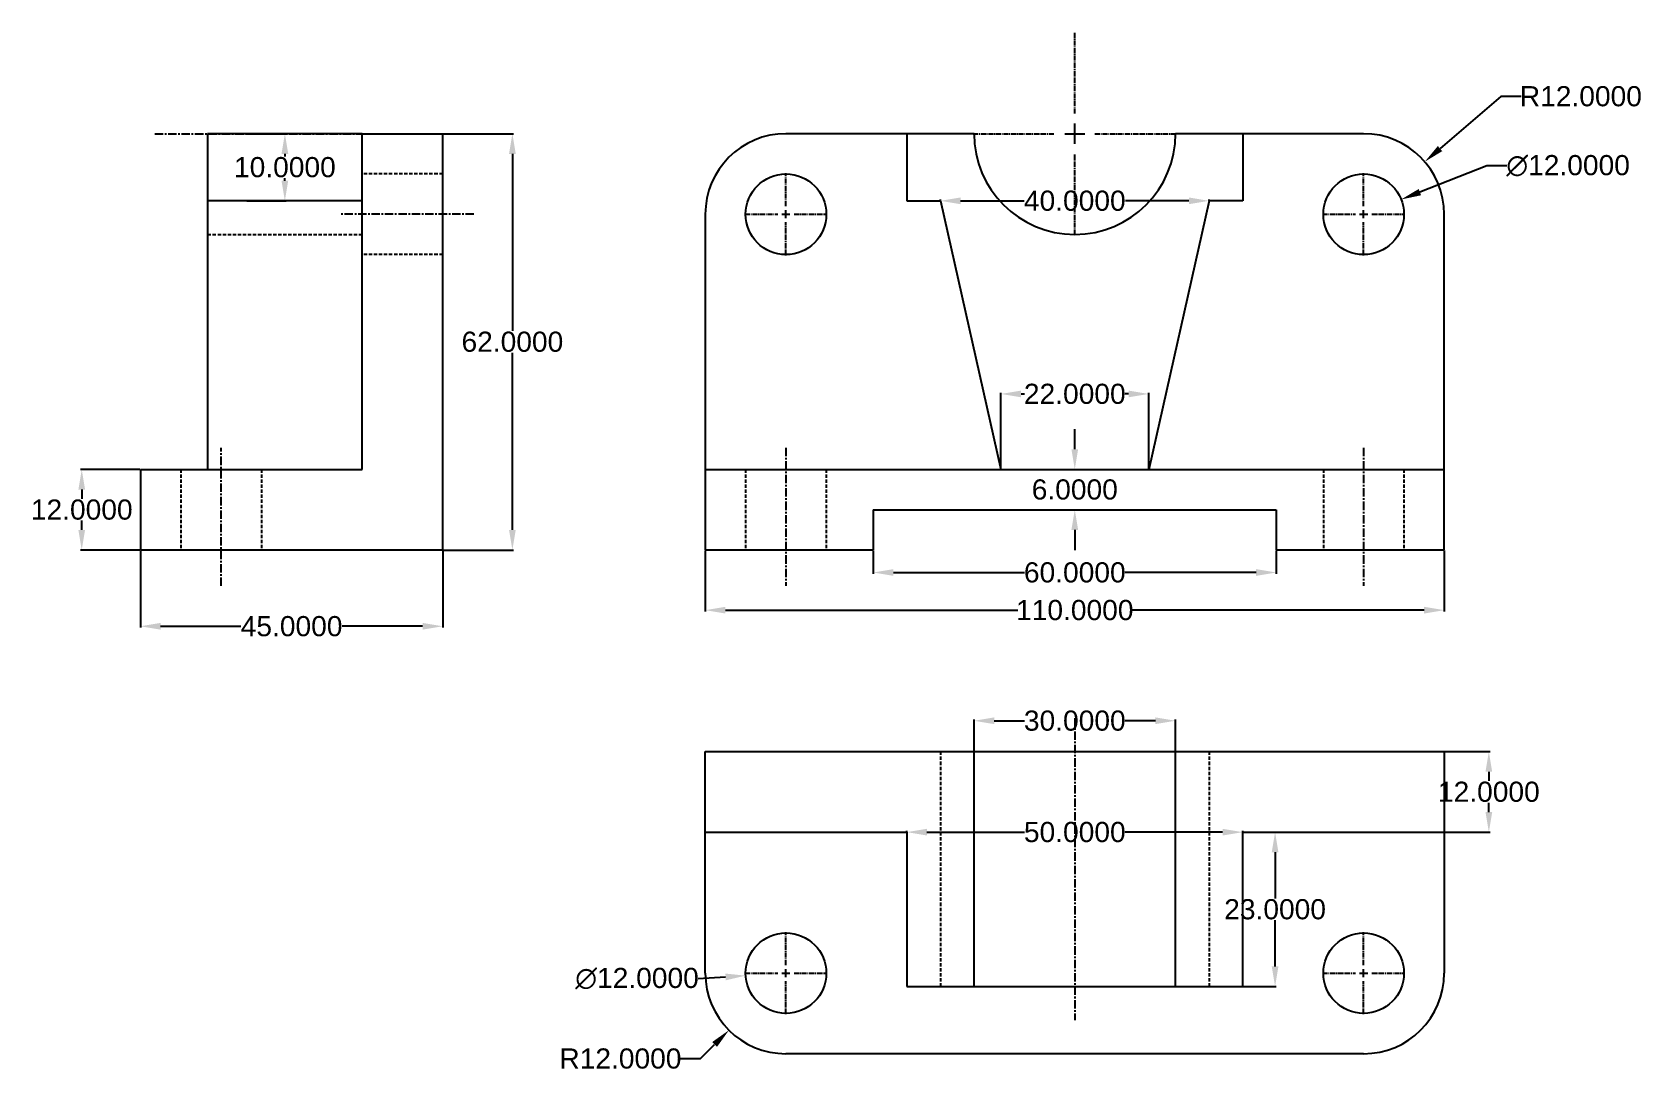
# Model space of a CAD drawing. Header units: inches. Extents: x -90 to 149, y -73 to 82.
import ezdxf

# ---------------------------------------------------------------- set-up
doc = ezdxf.new("R2010")
doc.units = ezdxf.units.IN
doc.header["$MEASUREMENT"] = 0
for name, pattern in [('CENTER', [2, 1.25, -0.25, 0.25, -0.25]), ('CENTER2', [1.125, 0.75, -0.125, 0.125, -0.125]), ('HIDDENX2', [0.75, 0.5, -0.25])]:
    doc.linetypes.add(name, pattern=pattern)
doc.layers.add('Layer1', color=130, linetype='HIDDENX2')
doc.layers.add('Layer2', color=20, linetype='CENTER')
doc.styles.get("Standard").update_dxf_attribs({"font": 'arial.ttf'})
doc.dimstyles.get("Standard").update_dxf_attribs({"dimtxt": 3, "dimasz": 3, "dimexe": 0.18, "dimexo": 0.0625, "dimgap": 0.09, "dimtad": 0, "dimtih": 1, "dimtoh": 1, "dimdec": 4, "dimzin": 0, "dimdsep": 46, "dimtxsty": 'Standard', "dimcen": 0.09, "dimclrd": 3, "dimclrt": 2, "dimadec": 0, "dimazin": 0, "dimtfac": 1, "dimtdec": 4, "dimtofl": 0, "dimtmove": 0, "dimatfit": 3, "dimfxl": 1, "dimtolj": 1, "dimtzin": 0, "dimarcsym": 0})

# ---------------------------------------------------------------- blocks, each defined once
blk = doc.blocks.new('*U1')
at = {"layer": 'Layer2', "color": 0, "linetype": 'CENTER2', "transparency": 16777216}
for p, q in [((0, 1.2), (0, 6.12)), ((-6.12, 0), (-1.2, 0)), ((1.2, 0), (6.12, 0)), ((0, -6.12), (0, -1.2))]:
    blk.add_line(p, q, dxfattribs=at)
at = {"layer": 'Layer2', "color": 0, "linetype": 'Continuous', "transparency": 16777216}
for p, q in [((-0.6, 0), (0.6, 0)), ((0, -0.6), (0, 0.6))]:
    blk.add_line(p, q, dxfattribs=at)
blk = doc.blocks.new('*U2')
at = {"layer": 'Layer2', "color": 0, "linetype": 'CENTER2', "transparency": 16777216}
for p, q in [((0, 1.2), (0, 6.12)), ((-6.12, 0), (-1.2, 0)), ((1.2, 0), (6.12, 0)), ((0, -6.12), (0, -1.2))]:
    blk.add_line(p, q, dxfattribs=at)
at = {"layer": 'Layer2', "color": 0, "linetype": 'Continuous', "transparency": 16777216}
for p, q in [((-0.6, 0), (0.6, 0)), ((0, -0.6), (0, 0.6))]:
    blk.add_line(p, q, dxfattribs=at)
blk = doc.blocks.new('*U3')
at = {"layer": 'Layer2', "color": 0, "linetype": 'CENTER2', "transparency": 16777216}
for p, q in [((0, 3), (0, 15.12)), ((-15.12, 0), (-3, 0)), ((3, 0), (15.12, 0)), ((0, -15.12), (0, -3))]:
    blk.add_line(p, q, dxfattribs=at)
at = {"layer": 'Layer2', "color": 0, "linetype": 'Continuous', "transparency": 16777216}
for p, q in [((-1.5, 0), (1.5, 0)), ((0, -1.5), (0, 1.5))]:
    blk.add_line(p, q, dxfattribs=at)
blk = doc.blocks.new('*U4')
at = {"layer": 'Layer2', "color": 0, "linetype": 'CENTER2', "transparency": 16777216}
for p, q in [((0, 1.2), (0, 6.12)), ((-6.12, 0), (-1.2, 0)), ((1.2, 0), (6.12, 0)), ((0, -6.12), (0, -1.2))]:
    blk.add_line(p, q, dxfattribs=at)
at = {"layer": 'Layer2', "color": 0, "linetype": 'Continuous', "transparency": 16777216}
for p, q in [((-0.6, 0), (0.6, 0)), ((0, -0.6), (0, 0.6))]:
    blk.add_line(p, q, dxfattribs=at)
blk = doc.blocks.new('*U5')
at = {"layer": 'Layer2', "color": 0, "linetype": 'CENTER2', "transparency": 16777216}
for p, q in [((0, 1.2), (0, 6.12)), ((-6.12, 0), (-1.2, 0)), ((1.2, 0), (6.12, 0)), ((0, -6.12), (0, -1.2))]:
    blk.add_line(p, q, dxfattribs=at)
at = {"layer": 'Layer2', "color": 0, "linetype": 'Continuous', "transparency": 16777216}
for p, q in [((-0.6, 0), (0.6, 0)), ((0, -0.6), (0, 0.6))]:
    blk.add_line(p, q, dxfattribs=at)
blk = doc.blocks.new('*D6')
at = {"color": 3, "lineweight": -2, "transparency": 16777216}
for p, q in [((128.35, 72.73), (119.3, 64.95)), ((131.35, 72.73), (128.35, 72.73))]:
    blk.add_line(p, q, dxfattribs=at)
at = {"color": 0, "lineweight": -2, "transparency": 16777216}
for p, q in [((107.83, 55.17), (108.01, 55.17)), ((107.92, 55.08), (107.92, 55.26))]:
    blk.add_line(p, q, dxfattribs=at)
at = {"color": 3, "transparency": 16777216}
blk.add_solid([(118.97, 65.33), (119.62, 64.57), (117.02, 62.99)], dxfattribs=at)
at = {"layer": 'Defpoints', "color": 0, "transparency": 16777216}
for p in [(117.02, 62.99), (107.92, 55.17)]:
    blk.add_point(p, dxfattribs=at)
at = {"color": 2, "transparency": 16777216, "insert": (140.26, 72.73), "char_height": 3, "attachment_point": 5}
blk.add_mtext('\\A1;R12.0000', dxfattribs=at)
blk = doc.blocks.new('*D7')
at = {"color": 3, "lineweight": -2, "transparency": 16777216}
for p, q in [((126.25, 62.39), (116.3, 58.47)), ((129.25, 62.39), (126.25, 62.39))]:
    blk.add_line(p, q, dxfattribs=at)
at = {"color": 0, "lineweight": -2, "transparency": 16777216}
for p, q in [((107.83, 55.17), (108.01, 55.17)), ((107.92, 55.08), (107.92, 55.26))]:
    blk.add_line(p, q, dxfattribs=at)
at = {"color": 3, "transparency": 16777216}
blk.add_solid([(116.11, 58.93), (116.48, 58), (113.5, 57.37)], dxfattribs=at)
at = {"layer": 'Defpoints', "color": 0, "transparency": 16777216}
for p in [(113.5, 57.37), (102.34, 52.97)]:
    blk.add_point(p, dxfattribs=at)
at = {"color": 2, "transparency": 16777216, "insert": (138.36, 62.39), "char_height": 3, "attachment_point": 5}
blk.add_mtext('\\A1;∅12.0000', dxfattribs=at)
blk = doc.blocks.new('*D10')
at = {"color": 0, "lineweight": -2, "transparency": 16777216}
for p, q in [((44.92, 57.23), (44.92, 57.35)), ((84.92, 57.23), (84.92, 57.35))]:
    blk.add_line(p, q, dxfattribs=at)
at = {"color": 3, "lineweight": -2, "transparency": 16777216}
for p, q in [((47.92, 57.17), (57.38, 57.17)), ((81.92, 57.17), (72.46, 57.17))]:
    blk.add_line(p, q, dxfattribs=at)
at = {"color": 3, "transparency": 16777216}
for points in [[(47.92, 57.67), (47.92, 56.67), (44.92, 57.17)], [(81.92, 57.67), (81.92, 56.67), (84.92, 57.17)]]:
    blk.add_solid(points, dxfattribs=at)
at = {"layer": 'Defpoints', "color": 0, "transparency": 16777216}
for p in [(44.92, 57.17), (84.92, 57.17), (84.92, 57.17)]:
    blk.add_point(p, dxfattribs=at)
at = {"color": 2, "transparency": 16777216, "insert": (64.92, 57.17), "char_height": 3, "attachment_point": 5}
blk.add_mtext('\\A1;40.0000', dxfattribs=at)
blk = doc.blocks.new('*D11')
at = {"color": 0, "lineweight": -2, "transparency": 16777216}
for p, q in [((53.92, 17.23), (53.92, 28.59)), ((75.92, 17.23), (75.92, 28.59))]:
    blk.add_line(p, q, dxfattribs=at)
at = {"color": 3, "lineweight": -2, "transparency": 16777216}
for p, q in [((56.92, 28.41), (57.42, 28.41)), ((72.92, 28.41), (72.42, 28.41))]:
    blk.add_line(p, q, dxfattribs=at)
at = {"color": 3, "transparency": 16777216}
for points in [[(56.92, 28.91), (56.92, 27.91), (53.92, 28.41)], [(72.92, 28.91), (72.92, 27.91), (75.92, 28.41)]]:
    blk.add_solid(points, dxfattribs=at)
at = {"layer": 'Defpoints', "color": 0, "transparency": 16777216}
for p in [(75.92, 28.41), (53.92, 17.17), (75.92, 17.17)]:
    blk.add_point(p, dxfattribs=at)
at = {"color": 2, "transparency": 16777216, "insert": (64.92, 28.41), "char_height": 3, "attachment_point": 5}
blk.add_mtext('\\A1;22.0000', dxfattribs=at)
blk = doc.blocks.new('*D12')
at = {"color": 0, "lineweight": -2, "transparency": 16777216}
for p, q in [((-74.24, 17.17), (-83.09, 17.17)), ((-74.24, 5.17), (-83.09, 5.17))]:
    blk.add_line(p, q, dxfattribs=at)
at = {"color": 3, "lineweight": -2, "transparency": 16777216}
for p, q in [((-82.91, 14.17), (-82.91, 12.79)), ((-82.91, 8.17), (-82.91, 9.55))]:
    blk.add_line(p, q, dxfattribs=at)
at = {"color": 3, "transparency": 16777216}
for points in [[(-83.41, 14.17), (-82.41, 14.17), (-82.91, 17.17)], [(-83.41, 8.17), (-82.41, 8.17), (-82.91, 5.17)]]:
    blk.add_solid(points, dxfattribs=at)
at = {"layer": 'Defpoints', "color": 0, "transparency": 16777216}
for p in [(-74.17, 17.17), (-82.91, 5.17), (-74.17, 5.17)]:
    blk.add_point(p, dxfattribs=at)
at = {"color": 2, "transparency": 16777216, "insert": (-82.91, 11.17), "char_height": 3, "attachment_point": 5}
blk.add_mtext('\\A1;12.0000', dxfattribs=at)
blk = doc.blocks.new('*D13')
at = {"color": 0, "lineweight": -2, "transparency": 16777216}
for p, q in [((-29.11, 67.17), (-18.62, 67.17)), ((-29.11, 5.17), (-18.62, 5.17))]:
    blk.add_line(p, q, dxfattribs=at)
at = {"color": 3, "lineweight": -2, "transparency": 16777216}
for p, q in [((-18.8, 64.17), (-18.8, 37.79)), ((-18.8, 8.17), (-18.8, 34.55))]:
    blk.add_line(p, q, dxfattribs=at)
at = {"color": 3, "transparency": 16777216}
for points in [[(-19.3, 64.17), (-18.3, 64.17), (-18.8, 67.17)], [(-19.3, 8.17), (-18.3, 8.17), (-18.8, 5.17)]]:
    blk.add_solid(points, dxfattribs=at)
at = {"layer": 'Defpoints', "color": 0, "transparency": 16777216}
for p in [(-29.17, 67.17), (-29.17, 5.17), (-18.8, 5.17)]:
    blk.add_point(p, dxfattribs=at)
at = {"color": 2, "transparency": 16777216, "insert": (-18.8, 36.17), "char_height": 3, "attachment_point": 5}
blk.add_mtext('\\A1;62.0000', dxfattribs=at)
blk = doc.blocks.new('*D14')
at = {"color": 3, "lineweight": -2, "transparency": 16777216}
for p, q in [((64.92, 20.17), (64.92, 23.17)), ((64.92, 8.17), (64.92, 5.17))]:
    blk.add_line(p, q, dxfattribs=at)
at = {"color": 0, "lineweight": -2, "transparency": 16777216}
for p, q in [((34.98, 17.17), (65.1, 17.17)), ((34.98, 11.17), (65.1, 11.17))]:
    blk.add_line(p, q, dxfattribs=at)
at = {"color": 3, "transparency": 16777216}
for points in [[(64.42, 20.17), (65.42, 20.17), (64.92, 17.17)], [(64.42, 8.17), (65.42, 8.17), (64.92, 11.17)]]:
    blk.add_solid(points, dxfattribs=at)
at = {"layer": 'Defpoints', "color": 0, "transparency": 16777216}
for p in [(34.92, 17.17), (64.92, 17.17), (34.92, 11.17)]:
    blk.add_point(p, dxfattribs=at)
at = {"color": 2, "transparency": 16777216, "insert": (64.92, 14.17), "char_height": 3, "attachment_point": 5}
blk.add_mtext('\\A1;6.0000', dxfattribs=at)
blk = doc.blocks.new('*D17')
at = {"color": 0, "lineweight": -2, "transparency": 16777216}
for p, q in [((34.92, 5.11), (34.92, 1.64)), ((94.92, 5.11), (94.92, 1.64))]:
    blk.add_line(p, q, dxfattribs=at)
at = {"color": 3, "lineweight": -2, "transparency": 16777216}
for p, q in [((37.92, 1.82), (57.44, 1.82)), ((91.92, 1.82), (72.41, 1.82))]:
    blk.add_line(p, q, dxfattribs=at)
at = {"color": 3, "transparency": 16777216}
for points in [[(37.92, 2.32), (37.92, 1.32), (34.92, 1.82)], [(91.92, 2.32), (91.92, 1.32), (94.92, 1.82)]]:
    blk.add_solid(points, dxfattribs=at)
at = {"layer": 'Defpoints', "color": 0, "transparency": 16777216}
for p in [(34.92, 5.17), (94.92, 5.17), (94.92, 1.82)]:
    blk.add_point(p, dxfattribs=at)
at = {"color": 2, "transparency": 16777216, "insert": (64.92, 1.82), "char_height": 3, "attachment_point": 5}
blk.add_mtext('\\A1;60.0000', dxfattribs=at)
blk = doc.blocks.new('*D18')
at = {"color": 0, "lineweight": -2, "transparency": 16777216}
for p, q in [((9.92, 5.11), (9.92, -3.97)), ((119.92, 5.11), (119.92, -3.97))]:
    blk.add_line(p, q, dxfattribs=at)
at = {"color": 3, "lineweight": -2, "transparency": 16777216}
for p, q in [((12.92, -3.79), (56.42, -3.79)), ((116.92, -3.79), (73.42, -3.79))]:
    blk.add_line(p, q, dxfattribs=at)
at = {"color": 3, "transparency": 16777216}
for points in [[(12.92, -3.29), (12.92, -4.29), (9.92, -3.79)], [(116.92, -3.29), (116.92, -4.29), (119.92, -3.79)]]:
    blk.add_solid(points, dxfattribs=at)
at = {"layer": 'Defpoints', "color": 0, "transparency": 16777216}
for p in [(9.92, 5.17), (119.92, 5.17), (119.92, -3.79)]:
    blk.add_point(p, dxfattribs=at)
at = {"color": 2, "transparency": 16777216, "insert": (64.92, -3.79), "char_height": 3, "attachment_point": 5}
blk.add_mtext('\\A1;110.0000', dxfattribs=at)
blk = doc.blocks.new('*D19')
at = {"color": 0, "lineweight": -2, "transparency": 16777216}
for p, q in [((-74.17, 5.11), (-74.17, -6.37)), ((-29.17, 5.11), (-29.17, -6.37))]:
    blk.add_line(p, q, dxfattribs=at)
at = {"color": 3, "lineweight": -2, "transparency": 16777216}
for p, q in [((-71.17, -6.19), (-59.21, -6.19)), ((-32.17, -6.19), (-44.14, -6.19))]:
    blk.add_line(p, q, dxfattribs=at)
at = {"color": 3, "transparency": 16777216}
for points in [[(-71.17, -5.69), (-71.17, -6.69), (-74.17, -6.19)], [(-32.17, -5.69), (-32.17, -6.69), (-29.17, -6.19)]]:
    blk.add_solid(points, dxfattribs=at)
at = {"layer": 'Defpoints', "color": 0, "transparency": 16777216}
for p in [(-74.17, 5.17), (-29.17, 5.17), (-29.17, -6.19)]:
    blk.add_point(p, dxfattribs=at)
at = {"color": 2, "transparency": 16777216, "insert": (-51.67, -6.19), "char_height": 3, "attachment_point": 5}
blk.add_mtext('\\A1;45.0000', dxfattribs=at)
blk = doc.blocks.new('*D20')
at = {"color": 0, "lineweight": -2, "transparency": 16777216}
for p, q in [((-58.32, 67.17), (-52.49, 67.17)), ((-58.32, 57.17), (-52.49, 57.17))]:
    blk.add_line(p, q, dxfattribs=at)
at = {"color": 3, "lineweight": -2, "transparency": 16777216}
for p, q in [((-52.67, 64.17), (-52.67, 63.79)), ((-52.67, 60.17), (-52.67, 60.55))]:
    blk.add_line(p, q, dxfattribs=at)
at = {"color": 3, "transparency": 16777216}
for points in [[(-53.17, 64.17), (-52.17, 64.17), (-52.67, 67.17)], [(-53.17, 60.17), (-52.17, 60.17), (-52.67, 57.17)]]:
    blk.add_solid(points, dxfattribs=at)
at = {"layer": 'Defpoints', "color": 0, "transparency": 16777216}
for p in [(-58.38, 67.17), (-58.38, 57.17), (-52.67, 57.17)]:
    blk.add_point(p, dxfattribs=at)
at = {"color": 2, "transparency": 16777216, "insert": (-52.67, 62.17), "char_height": 3, "attachment_point": 5}
blk.add_mtext('\\A1;10.0000', dxfattribs=at)
blk = doc.blocks.new('*D21')
at = {"color": 0, "lineweight": -2, "transparency": 16777216}
for p, q in [((119.98, -24.85), (126.74, -24.85)), ((119.98, -36.85), (126.74, -36.85))]:
    blk.add_line(p, q, dxfattribs=at)
at = {"color": 3, "lineweight": -2, "transparency": 16777216}
for p, q in [((126.56, -27.85), (126.56, -29.23)), ((126.56, -33.85), (126.56, -32.47))]:
    blk.add_line(p, q, dxfattribs=at)
at = {"color": 3, "transparency": 16777216}
for points in [[(126.06, -27.85), (127.06, -27.85), (126.56, -24.85)], [(126.06, -33.85), (127.06, -33.85), (126.56, -36.85)]]:
    blk.add_solid(points, dxfattribs=at)
at = {"layer": 'Defpoints', "color": 0, "transparency": 16777216}
for p in [(119.92, -24.85), (119.92, -36.85), (126.56, -36.85)]:
    blk.add_point(p, dxfattribs=at)
at = {"color": 2, "transparency": 16777216, "insert": (126.56, -30.85), "char_height": 3, "attachment_point": 5}
blk.add_mtext('\\A1;12.0000', dxfattribs=at)
blk = doc.blocks.new('*D22')
at = {"color": 3, "lineweight": -2, "transparency": 16777216}
blk.add_line((8.86, -58.66), (12.94, -58.41), dxfattribs=at)
at = {"color": 0, "lineweight": -2, "transparency": 16777216}
for p, q in [((21.83, -57.85), (22.01, -57.85)), ((21.92, -57.94), (21.92, -57.76))]:
    blk.add_line(p, q, dxfattribs=at)
at = {"color": 3, "transparency": 16777216}
blk.add_solid([(12.91, -57.91), (12.97, -58.91), (15.93, -58.22)], dxfattribs=at)
at = {"layer": 'Defpoints', "color": 0, "transparency": 16777216}
for p in [(15.93, -58.22), (27.91, -57.48)]:
    blk.add_point(p, dxfattribs=at)
at = {"color": 2, "transparency": 16777216, "insert": (-0.25, -58.66), "char_height": 3, "attachment_point": 5}
blk.add_mtext('\\A1;∅12.0000', dxfattribs=at)
blk = doc.blocks.new('*D23')
at = {"color": 0, "lineweight": -2, "transparency": 16777216}
for p, q in [((21.83, -57.85), (22.01, -57.85)), ((21.92, -57.94), (21.92, -57.76))]:
    blk.add_line(p, q, dxfattribs=at)
at = {"color": 3, "lineweight": -2, "transparency": 16777216}
for p, q in [((9.19, -70.58), (11.31, -68.46)), ((6.19, -70.58), (9.19, -70.58))]:
    blk.add_line(p, q, dxfattribs=at)
at = {"color": 3, "transparency": 16777216}
blk.add_solid([(10.96, -68.1), (11.67, -68.81), (13.44, -66.34)], dxfattribs=at)
at = {"layer": 'Defpoints', "color": 0, "transparency": 16777216}
for p in [(21.92, -57.85), (13.44, -66.34)]:
    blk.add_point(p, dxfattribs=at)
at = {"color": 2, "transparency": 16777216, "insert": (-2.72, -70.58), "char_height": 3, "attachment_point": 5}
blk.add_mtext('\\A1;R12.0000', dxfattribs=at)
blk = doc.blocks.new('*D24')
at = {"color": 0, "lineweight": -2, "transparency": 16777216}
for p, q in [((49.92, -24.79), (49.92, -20.08)), ((79.92, -24.79), (79.92, -20.08))]:
    blk.add_line(p, q, dxfattribs=at)
at = {"color": 3, "lineweight": -2, "transparency": 16777216}
for p, q in [((52.92, -20.26), (57.44, -20.26)), ((76.92, -20.26), (72.4, -20.26))]:
    blk.add_line(p, q, dxfattribs=at)
at = {"color": 3, "transparency": 16777216}
for points in [[(52.92, -19.76), (52.92, -20.76), (49.92, -20.26)], [(76.92, -19.76), (76.92, -20.76), (79.92, -20.26)]]:
    blk.add_solid(points, dxfattribs=at)
at = {"layer": 'Defpoints', "color": 0, "transparency": 16777216}
for p in [(79.92, -20.26), (49.92, -24.85), (79.92, -24.85)]:
    blk.add_point(p, dxfattribs=at)
at = {"color": 2, "transparency": 16777216, "insert": (64.92, -20.26), "char_height": 3, "attachment_point": 5}
blk.add_mtext('\\A1;30.0000', dxfattribs=at)
blk = doc.blocks.new('*D25')
at = {"color": 0, "lineweight": -2, "transparency": 16777216}
for p, q in [((39.92, -36.79), (39.92, -36.67)), ((89.92, -36.79), (89.92, -36.67))]:
    blk.add_line(p, q, dxfattribs=at)
at = {"color": 3, "lineweight": -2, "transparency": 16777216}
for p, q in [((42.92, -36.85), (57.44, -36.85)), ((86.92, -36.85), (72.4, -36.85))]:
    blk.add_line(p, q, dxfattribs=at)
at = {"color": 3, "transparency": 16777216}
for points in [[(42.92, -36.35), (42.92, -37.35), (39.92, -36.85)], [(86.92, -36.35), (86.92, -37.35), (89.92, -36.85)]]:
    blk.add_solid(points, dxfattribs=at)
at = {"layer": 'Defpoints', "color": 0, "transparency": 16777216}
for p in [(39.92, -36.85), (89.92, -36.85), (89.92, -36.85)]:
    blk.add_point(p, dxfattribs=at)
at = {"color": 2, "transparency": 16777216, "insert": (64.92, -36.85), "char_height": 3, "attachment_point": 5}
blk.add_mtext('\\A1;50.0000', dxfattribs=at)
blk = doc.blocks.new('*D26')
at = {"color": 0, "lineweight": -2, "transparency": 16777216}
for p, q in [((89.98, -36.85), (94.92, -36.85)), ((89.98, -59.85), (94.92, -59.85))]:
    blk.add_line(p, q, dxfattribs=at)
at = {"color": 3, "lineweight": -2, "transparency": 16777216}
for p, q in [((94.74, -39.85), (94.74, -46.73)), ((94.74, -56.85), (94.74, -49.97))]:
    blk.add_line(p, q, dxfattribs=at)
at = {"color": 3, "transparency": 16777216}
for points in [[(94.24, -39.85), (95.24, -39.85), (94.74, -36.85)], [(94.24, -56.85), (95.24, -56.85), (94.74, -59.85)]]:
    blk.add_solid(points, dxfattribs=at)
at = {"layer": 'Defpoints', "color": 0, "transparency": 16777216}
for p in [(89.92, -36.85), (89.92, -59.85), (94.74, -59.85)]:
    blk.add_point(p, dxfattribs=at)
at = {"color": 2, "transparency": 16777216, "insert": (94.74, -48.35), "char_height": 3, "attachment_point": 5}
blk.add_mtext('\\A1;23.0000', dxfattribs=at)

msp = doc.modelspace()

# ---------------------------------------------------------------- linework, layer by layer
for p, q in [((-41.17406, 67.17093), (-64.17406, 67.17093)), ((-64.17406, 67.17093), (-64.17406, 57.17093)), ((-41.17406, 17.17093), (-41.17406, 67.17093)), ((-41.17406, 67.17093), (-29.17406, 67.17093)), ((-29.17406, 5.17093), (-29.17406, 67.17093)), ((49.92124, 67.17093), (21.92124, 67.17093)), ((39.92124, 67.17093), (39.92124, 57.17093)), ((107.92124, 67.17093), (79.92124, 67.17093)), ((89.92124, 67.17093), (89.92124, 57.17093)), ((-41.17406, 57.17093), (-64.17406, 57.17093)), ((-64.17406, 57.17093), (-64.17406, 17.17093)), ((9.92124, 55.17093), (9.92124, 5.17093)), ((39.92124, 57.17093), (44.92124, 57.17093)), ((44.92124, 57.17093), (53.92124, 17.17093)), ((84.92124, 57.17093), (75.92124, 17.17093)), ((89.92124, 57.17093), (84.92124, 57.17093)), ((119.92124, 5.17093), (119.92124, 55.17093)), ((-74.17406, 17.17093), (-74.17406, 5.17093)), ((-74.17406, 17.17093), (-41.17406, 17.17093)), ((9.92124, 17.17093), (119.92124, 17.17093)), ((34.92124, 11.17093), (34.92124, 5.17093)), ((34.92124, 11.17093), (94.92124, 11.17093)), ((94.92124, 11.17093), (94.92124, 5.17093)), ((-74.17406, 5.17093), (-29.17406, 5.17093)), ((9.92124, 5.17093), (34.92124, 5.17093)), ((94.92124, 5.17093), (119.92124, 5.17093)), ((9.92124, -24.8499), (119.92124, -24.8499)), ((9.92124, -57.8499), (9.92124, -24.8499)), ((49.92124, -59.8499), (49.92124, -24.8499)), ((79.92124, -59.8499), (79.92124, -24.8499)), ((119.92124, -24.8499), (119.92124, -57.8499)), ((9.92124, -36.8499), (39.92124, -36.8499)), ((39.92124, -36.8499), (39.92124, -59.8499)), ((89.92124, -59.8499), (89.92124, -36.8499)), ((89.92124, -36.8499), (119.92124, -36.8499)), ((39.92124, -59.8499), (89.92124, -59.8499)), ((107.92124, -69.8499), (21.92124, -69.8499))]:
    msp.add_line(p, q)
for centre in [(21.92124, 55.17093), (107.92124, 55.17093), (21.92124, -57.8499), (107.92124, -57.8499)]:
    msp.add_circle(centre, 6)
for centre, radius, start, end in [((21.92124, 55.17093), 12, 90, 180), ((64.92124, 67.17093), 15, 180, 0), ((107.92124, 55.17093), 12, 0, 90), ((21.92124, -57.8499), 12, 180, 270), ((107.92124, -57.8499), 12, 270, 0)]:
    msp.add_arc(centre, radius, start, end)
at = {"layer": 'Layer1'}
for p, q in [((-29.17406, 61.17093), (-41.17406, 61.17093)), ((-64.17406, 52.17093), (-41.17406, 52.17093)), ((-29.17406, 49.17093), (-41.17406, 49.17093)), ((-68.17406, 17.17093), (-68.17406, 5.17093)), ((-56.17406, 17.17093), (-56.17406, 5.17093)), ((15.92124, 17.17093), (15.92124, 5.17093)), ((27.92124, 17.17093), (27.92124, 5.17093)), ((101.92124, 17.17093), (101.92124, 5.17093)), ((113.92124, 17.17093), (113.92124, 5.17093)), ((44.92124, -24.8499), (44.92124, -59.8499)), ((84.92124, -24.8499), (84.92124, -59.8499))]:
    msp.add_line(p, q, dxfattribs=at)
at = {"layer": 'Layer2'}
for p, q in [((-72.0511, 67.17093), (-35.17406, 67.17093)), ((-24.52934, 55.17093), (-44.52934, 55.17093)), ((-62.17406, -0.17966), (-62.17406, 20.37699)), ((21.92124, 20.37699), (21.92124, -0.17966)), ((107.92124, 20.37699), (107.92124, -0.17966)), ((64.92124, -19.8499), (64.92124, -64.8499))]:
    msp.add_line(p, q, dxfattribs=at)

# ---------------------------------------------------------------- block references
at = {"layer": 'Layer2', "linetype": 'CENTER2'}
for name, p in [('*U3', (64.92124, 67.17093)), ('*U1', (21.92124, 55.17093)), ('*U2', (107.92124, 55.17093)), ('*U4', (21.92124, -57.8499)), ('*U5', (107.92124, -57.8499))]:
    msp.add_blockref(name, p, dxfattribs=at)

# ---------------------------------------------------------------- dimensions: what is measured, and where the dimension line sits
dim = msp.add_radius_dim(center=(107.92124, 55.17093), mpoint=(117.02226, 62.99214), dimstyle='Standard')
dim.commit()
dim.dimension.update_dxf_attribs({"geometry": '*D6', "text_midpoint": (140.26229, 72.72636), "dimtype": 164})
for base, p1, p2, picture, middle in [((-52.67406, 57.17093), (-58.38433, 67.17093), (-58.38433, 57.17093), '*D20', (-52.67406, 62.17093)), ((-18.79649, 5.17093), (-29.17406, 67.17093), (-29.17406, 5.17093), '*D13', (-18.79649, 36.17093)), ((64.92124, 17.17093), (34.92124, 11.17093), (34.92124, 17.17093), '*D14', (64.92124, 14.17093)), ((-82.90636, 5.17093), (-74.17406, 17.17093), (-74.17406, 5.17093), '*D12', (-82.90636, 11.17093)), ((126.56493, -36.8499), (119.92124, -24.8499), (119.92124, -36.8499), '*D21', (126.56493, -30.8499)), ((94.73948, -59.8499), (89.92124, -36.8499), (89.92124, -59.8499), '*D26', (94.73948, -48.3499))]:
    dim = msp.add_linear_dim(base=base, p1=p1, p2=p2, angle=90, dimstyle='Standard')
    dim.commit()
    dim.dimension.update_dxf_attribs({"geometry": picture, "text_midpoint": middle})
for p1, p2, picture, middle in [((102.3387, 52.97199), (113.50377, 57.36987), '*D7', (138.36374, 62.39226)), ((27.90977, -57.47914), (15.9327, -58.22066), '*D22', (8.85609, -58.65878))]:
    dim = msp.add_diameter_dim_2p(p1=p1, p2=p2, dimstyle='Standard')
    dim.commit()
    dim.dimension.update_dxf_attribs({"geometry": picture, "text_midpoint": middle, "dimtype": 163})
for base, p1, p2, picture, middle in [((84.92124, 57.17093), (44.92124, 57.17093), (84.92124, 57.17093), '*D10', (64.92124, 57.17093)), ((75.92124, 28.41028), (53.92124, 17.17093), (75.92124, 17.17093), '*D11', (64.92124, 28.41028)), ((-29.17406, -6.18864), (-74.17406, 5.17093), (-29.17406, 5.17093), '*D19', (-51.67406, -6.18864)), ((119.92124, -3.78683), (9.92124, 5.17093), (119.92124, 5.17093), '*D18', (64.92124, -3.78683)), ((94.92124, 1.81739), (34.92124, 5.17093), (94.92124, 5.17093), '*D17', (64.92124, 1.81739)), ((79.92124, -20.25765), (49.92124, -24.8499), (79.92124, -24.8499), '*D24', (64.92124, -20.25765)), ((89.92124, -36.8499), (39.92124, -36.8499), (89.92124, -36.8499), '*D25', (64.92124, -36.8499))]:
    dim = msp.add_linear_dim(base=base, p1=p1, p2=p2, dimstyle='Standard')
    dim.commit()
    dim.dimension.update_dxf_attribs({"geometry": picture, "text_midpoint": middle})
dim = msp.add_radius_dim(center=(21.92124, -57.8499), mpoint=(13.43596, -66.33518), dimstyle='Standard')
dim.commit()
dim.dimension.update_dxf_attribs({"geometry": '*D23', "text_midpoint": (-2.71967, -70.57782)})

doc.saveas('drawing.dxf')
